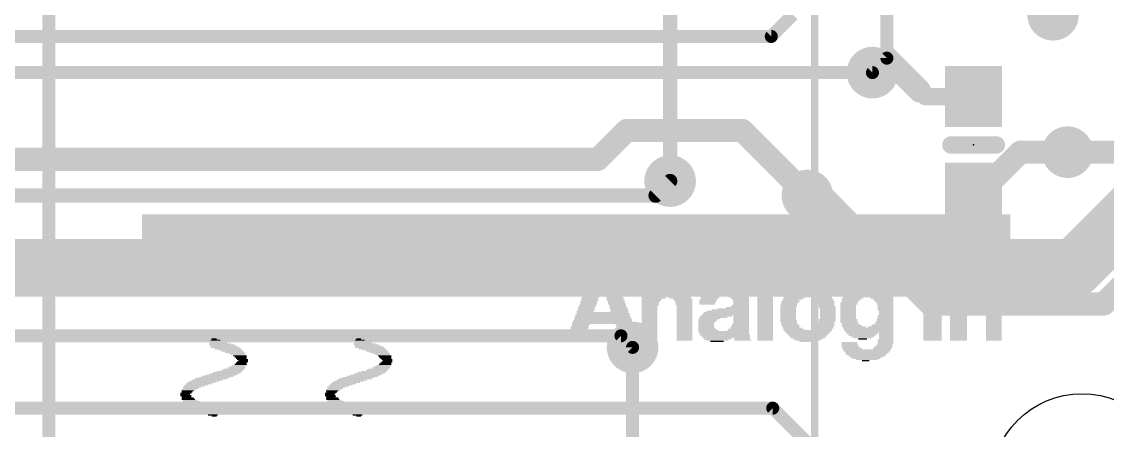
# Model space of a CAD drawing. Extents: x -17.8 to 79, y -18.3 to 67.8.
# Drawn here: x 47.4 to 66.48, y 8.58 to 15.75 of the extents above; entities that cross this region are included whole.
import ezdxf

# ---------------------------------------------------------------- set-up
doc = ezdxf.new("R2010")
doc.units = 0
for name, color, linetype in [('1', 12, 'CONTINUOUS'), ('16', 5, 'CONTINUOUS'), ('18', 3, 'CONTINUOUS'), ('20', 53, 'CONTINUOUS'), ('200', 4, 'CONTINUOUS'), ('21', 40, 'CONTINUOUS'), ('23', 53, 'CONTINUOUS'), ('47', 53, 'CONTINUOUS')]:
    doc.layers.add(name, color=color, linetype=linetype)

# ---------------------------------------------------------------- blocks, each defined once
blk = doc.blocks.new('RECT')
blk.add_solid([(-0.5, -0.5), (0.5, -0.5), (-0.5, 0.5), (0.5, 0.5)])
blk = doc.blocks.new('ROUNDV')
at = {"const_width": 0.5}
blk.add_lwpolyline([(0, -0.25, 1), (0, 0.25, 1), (0, -0.25)], format="xyb", dxfattribs=at)

msp = doc.modelspace()

# ---------------------------------------------------------------- linework, layer by layer
at = {"layer": '1'}
for points, const_width in [([(47.879, 24.003), (47.879, 4.826)], 0.2286), ([(58.801, 12.954), (58.801, 17.154)], 0.254), ([(62.611, 15.113), (62.611, 17.154)], 0.2286), ([(62.611, 15.113), (63.185, 14.539)], 0.4064), ([(62.357, 14.859), (62.611, 15.113)], 0.2286), ([(63.185, 14.539), (63.285, 14.439)], 0.3048), ([(63.285, 14.439), (64.135, 14.439)], 0.3048), ([(64.958, 13.462), (64.235, 12.739)], 0.4064), ([(64.958, 13.462), (65.786, 13.462)], 0.4064), ([(61.468, 12.7), (61.214, 12.7)], 0.4064), ([(63.373, 10.795), (61.468, 12.7)], 0.4064), ([(64.235, 12.739), (64.135, 12.739)], 0.4064), ([(67.437, 11.811), (66.421, 10.795)], 0.4064), ([(66.421, 10.795), (63.373, 10.795)], 0.4064), ([(58.1406, 10.033), (58.1406, 2.8194)], 0.2286)]:
    msp.add_lwpolyline(points, dxfattribs=dict(at, const_width=const_width))
for points, const_width in [([(62.6828, 15.1848, 1), (62.5392, 15.0412)], 0.2032), ([(62.5539, 15.113, 1), (62.6682, 15.113)], 0.1143), ([(62.6514, 15.0726, 1), (62.5706, 15.1534)], 0.1143), ([(62.3166, 14.8994, 1), (62.3974, 14.8186)], 0.1143), ([(63.1132, 14.4672, 1), (63.2568, 14.6108)], 0.2032), ([(63.2389, 14.5929, 1), (63.1311, 14.4851)], 0.1524), ([(63.285, 14.5152, 1), (63.285, 14.3628)], 0.1524), ([(63.2311, 14.3851, 1), (63.3389, 14.4929)], 0.1524), ([(64.135, 14.3628, 1), (64.135, 14.5152)], 0.1524), ([(64.958, 13.5636, 1), (64.958, 13.3604)], 0.2032), ([(65.0298, 13.3902, 1), (64.8862, 13.5338)], 0.2032), ([(65.786, 13.3604, 1), (65.786, 13.5636)], 0.2032), ([(58.7375, 12.954, 1), (58.8645, 12.954)], 0.127), ([(61.214, 12.8016, 1), (61.214, 12.5984)], 0.2032), ([(61.5398, 12.7718, 1), (61.3962, 12.6282)], 0.2032), ([(61.468, 12.5984, 1), (61.468, 12.8016)], 0.2032), ([(64.135, 12.8406, 1), (64.135, 12.6374)], 0.2032), ([(64.1632, 12.8108, 1), (64.3068, 12.6672)], 0.2032), ([(64.235, 12.6374, 1), (64.235, 12.8406)], 0.2032), ([(63.373, 10.8966, 1), (63.373, 10.6934)], 0.2032), ([(63.3012, 10.7232, 1), (63.4448, 10.8668)], 0.2032), ([(66.3492, 10.8668, 1), (66.4928, 10.7232)], 0.2032), ([(66.421, 10.6934, 1), (66.421, 10.8966)], 0.2032), ([(58.1978, 10.033, 1), (58.0835, 10.033)], 0.1143)]:
    msp.add_lwpolyline(points, format="xyb", dxfattribs=dict(at, const_width=const_width))
at = {"layer": '16'}
for points, const_width in [([(60.579, 15.494), (60.96, 15.875)], 0.2286), ([(34.798, 15.494), (60.579, 15.494)], 0.2286), ([(35.6108, 14.859), (62.357, 14.859)], 0.2286), ([(58.039, 13.843), (57.531, 13.335)], 0.4064), ([(60.071, 13.843), (58.039, 13.843)], 0.4064), ([(61.214, 12.7), (60.071, 13.843)], 0.4064), ([(65.786, 13.462), (67.056, 13.462)], 0.4064), ([(57.531, 13.335), (43.688, 13.335)], 0.4064), ([(58.547, 12.7), (58.801, 12.954)], 0.254), ([(65.913, 11.43), (67.056, 12.573)], 1.016), ([(43.942, 12.7), (58.547, 12.7)], 0.254), ([(45.212, 11.43), (65.913, 11.43)], 1.016), ([(57.9374, 10.2362), (46.2026, 10.2362)], 0.2286), ([(57.9374, 10.2362), (58.1406, 10.033)], 0.2286), ([(45.6184, 8.9662), (60.6044, 8.9662)], 0.2286), ([(60.6044, 8.9662), (63.3984, 6.1722)], 0.2286)]:
    msp.add_lwpolyline(points, dxfattribs=dict(at, const_width=const_width))
for points, const_width in [([(60.5386, 15.5344, 1), (60.6194, 15.4536)], 0.1143), ([(60.579, 15.4369, 1), (60.579, 15.5512)], 0.1143), ([(62.357, 14.8018, 1), (62.357, 14.9162)], 0.1143), ([(58.039, 13.9446, 1), (58.039, 13.7414)], 0.2032), ([(58.1108, 13.7712, 1), (57.9672, 13.9148)], 0.2032), ([(60.1428, 13.9148, 1), (59.9992, 13.7712)], 0.2032), ([(60.071, 13.7414, 1), (60.071, 13.9446)], 0.2032), ([(65.786, 13.5636, 1), (65.786, 13.3604)], 0.2032), ([(57.4592, 13.4068, 1), (57.6028, 13.2632)], 0.2032), ([(57.531, 13.2334, 1), (57.531, 13.4366)], 0.2032), ([(58.8459, 12.9091, 1), (58.7561, 12.9989)], 0.127), ([(58.5021, 12.7449, 1), (58.5919, 12.6551)], 0.127), ([(58.547, 12.6365, 1), (58.547, 12.7635)], 0.127), ([(61.1422, 12.6282, 1), (61.2858, 12.7718)], 0.2032), ([(65.7334, 11.6096, 1), (66.0926, 11.2504)], 0.508), ([(65.913, 11.176, 1), (65.913, 11.684)], 0.508), ([(57.9778, 10.2766, 1), (57.897, 10.1958)], 0.1143), ([(57.9374, 10.1791, 1), (57.9374, 10.2934)], 0.1143), ([(58.1002, 9.9926, 1), (58.181, 10.0734)], 0.1143), ([(60.6448, 9.0066, 1), (60.564, 8.9258)], 0.1143), ([(60.6044, 8.9091, 1), (60.6044, 9.0234)], 0.1143)]:
    msp.add_lwpolyline(points, format="xyb", dxfattribs=dict(at, const_width=const_width))
at = {"layer": '20'}
msp.add_circle((66.04, 7.62), 1.6, dxfattribs=at)
at = {"layer": '21', "const_width": 0.3048}
msp.add_lwpolyline([(64.535, 13.589), (63.735, 13.589)], dxfattribs=at)
at = {"layer": '21', "const_width": 0.1524}
for points in [[(63.735, 13.6652, 1), (63.735, 13.5128)], [(64.535, 13.5128, 1), (64.535, 13.6652)]]:
    msp.add_lwpolyline(points, format="xyb", dxfattribs=at)
at = {"layer": '23'}
msp.add_point((64.135, 13.589), dxfattribs=at)
at = {"layer": '47', "const_width": 0.13}
msp.add_lwpolyline([(61.341, 19.304), (61.341, -18.206)], dxfattribs=at)

# ---------------------------------------------------------------- block references
at = {"layer": '1', "xscale": 1.075, "rotation": 270}
for p in [(64.135, 14.439), (64.135, 12.739)]:
    msp.add_blockref('RECT', p, dxfattribs=at)
at = {"layer": '18', "xscale": 0.9064, "yscale": 0.9064}
for p in [(65.532, 15.875), (65.532, 15.875), (62.357, 14.859), (62.357, 14.859), (65.786, 13.462), (65.786, 13.462), (58.801, 12.954), (58.801, 12.954), (61.214, 12.7), (61.214, 12.7), (58.1406, 10.033), (58.1406, 10.033)]:
    msp.add_blockref('ROUNDV', p, dxfattribs=at)
at = {"layer": '200', "yscale": 0.0212}
for p, xscale in [((57.1477, 12.3608), 15.2606), ((57.1477, 12.3397), 15.2606), ((57.1477, 12.3185), 15.2606), ((57.1477, 12.2973), 15.2606), ((57.1477, 12.2762), 15.2606), ((57.1477, 12.255), 15.2606), ((57.1477, 12.2338), 15.2606), ((57.1477, 12.2127), 15.2606), ((57.1477, 12.1915), 15.2606), ((57.1477, 12.1703), 15.2606), ((57.1477, 12.1492), 15.2606), ((57.1477, 12.128), 15.2606), ((57.1477, 12.1068), 15.2606), ((57.1477, 12.0857), 15.2606), ((57.1477, 12.0645), 15.2606), ((57.1477, 12.0434), 15.2606), ((57.1477, 12.0222), 15.2606), ((57.1477, 12.001), 15.2606), ((57.1477, 11.9799), 15.2606), ((57.1477, 11.9587), 15.2606), ((57.1477, 11.9375), 15.2606), ((57.1477, 11.9164), 15.2606), ((57.1477, 11.8952), 15.2606), ((57.1477, 11.874), 15.2606), ((57.1477, 11.8529), 15.2606), ((57.6134, 11.4507), 0.3175), ((60.4708, 11.4507), 0.2752), ((63.4128, 11.4507), 0.3175), ((57.6134, 11.2814), 0.4445), ((57.6134, 11.2602), 0.4445), ((57.6134, 11.3449), 0.4022), ((57.6134, 11.3237), 0.4022), ((57.6239, 11.3025), 0.4233), ((57.6239, 11.366), 0.381), ((57.6134, 11.4084), 0.3598), ((57.6134, 11.3872), 0.3598), ((57.6239, 11.4295), 0.3387), ((60.4708, 11.4295), 0.2752), ((60.4708, 11.4084), 0.2752), ((60.4708, 11.3872), 0.2752), ((60.4708, 11.366), 0.2752), ((60.4708, 11.3449), 0.2752), ((60.4708, 11.3237), 0.2752), ((60.4708, 11.3025), 0.2752), ((60.4708, 11.2814), 0.2752), ((60.4708, 11.2602), 0.2752), ((63.4128, 11.4295), 0.3175), ((63.4128, 11.4084), 0.3175), ((63.4128, 11.3872), 0.3175), ((63.4128, 11.366), 0.3175), ((63.4128, 11.3449), 0.3175), ((63.4128, 11.3237), 0.3175), ((63.4128, 11.3025), 0.3175), ((63.4128, 11.2814), 0.3175), ((63.4128, 11.2602), 0.3175), ((57.4546, 11.0697), 0.2963), ((57.6134, 11.1121), 0.5715), ((57.6134, 11.0909), 0.5715), ((57.6239, 11.1332), 0.5503), ((57.6134, 11.1756), 0.5291), ((57.6134, 11.1544), 0.5291), ((57.6239, 11.1967), 0.508), ((57.6134, 11.2391), 0.4868), ((57.6134, 11.2179), 0.4868), ((57.7721, 11.0697), 0.2963), ((58.4282, 11.0909), 0.254), ((58.4282, 11.0697), 0.254), ((58.8516, 11.0697), 0.4233), ((58.8621, 11.0909), 0.3598), ((58.8516, 11.1121), 0.254), ((59.7723, 11.0697), 0.5715), ((59.7723, 11.0909), 0.4868), ((59.7829, 11.1121), 0.3387), ((60.4708, 11.2391), 0.2752), ((60.4708, 11.2179), 0.2752), ((60.4708, 11.1967), 0.2752), ((60.4708, 11.1756), 0.2752), ((60.4708, 11.1544), 0.2752), ((60.4708, 11.1332), 0.2752), ((60.4708, 11.1121), 0.2752), ((60.4708, 11.0909), 0.2752), ((60.4708, 11.0697), 0.2752), ((61.2221, 11.0697), 0.508), ((61.2221, 11.0909), 0.4233), ((61.2221, 11.1121), 0.2963), ((62.1958, 11.0697), 0.4233), ((62.1852, 11.0909), 0.3598), ((62.1958, 11.1121), 0.254), ((62.5979, 11.0909), 0.254), ((62.5979, 11.0697), 0.254), ((63.4128, 11.2391), 0.3175), ((63.4128, 11.2179), 0.3175), ((63.4128, 11.1967), 0.3175), ((63.4128, 11.1756), 0.3175), ((63.4128, 11.1544), 0.3175), ((63.4128, 11.1332), 0.3175), ((63.4128, 11.1121), 0.3175), ((63.4128, 11.0909), 0.3175), ((63.4128, 11.0697), 0.3175), ((63.8573, 11.0909), 0.2752), ((63.8573, 11.0697), 0.2752), ((64.2912, 11.0697), 0.4233), ((64.2806, 11.0909), 0.3598), ((64.2912, 11.1121), 0.254), ((57.3911, 10.9004), 0.2963), ((57.3911, 10.8792), 0.2963), ((57.4123, 10.9427), 0.2963), ((57.4123, 10.9216), 0.2963), ((57.4229, 10.9639), 0.2752), ((57.4335, 11.0062), 0.2963), ((57.4335, 10.9851), 0.2963), ((57.4546, 11.0486), 0.2963), ((57.444, 11.0274), 0.2752), ((57.7721, 11.0486), 0.2963), ((57.7933, 11.0274), 0.2963), ((57.7933, 11.0062), 0.2963), ((57.7933, 10.9851), 0.2963), ((57.8144, 10.9639), 0.2963), ((57.8144, 10.9427), 0.2963), ((57.8144, 10.9216), 0.2963), ((57.8356, 10.9004), 0.2963), ((57.8356, 10.8792), 0.2963), ((58.4282, 11.0486), 0.254), ((58.4282, 11.0274), 0.254), ((58.4282, 11.0062), 0.254), ((58.7246, 10.9851), 0.8466), ((58.7246, 10.9639), 0.8466), ((58.7352, 10.9427), 0.8678), ((58.7352, 10.9216), 0.8678), ((58.5129, 10.9004), 0.4233), ((58.4812, 10.8792), 0.3598), ((58.8516, 11.0062), 0.5503), ((58.8621, 11.0274), 0.5291), ((58.8621, 11.0486), 0.4868), ((58.9786, 10.9004), 0.381), ((59.0209, 10.8792), 0.3387), ((59.5077, 10.9216), 0.3387), ((59.4865, 10.8792), 0.2963), ((59.4971, 10.9004), 0.3175), ((59.7617, 10.9639), 0.8043), ((59.7723, 10.9427), 0.8255), ((59.7723, 10.9851), 0.7831), ((59.7723, 11.0062), 0.7408), ((59.7723, 11.0274), 0.6985), ((59.7723, 11.0486), 0.6561), ((60.0051, 10.9216), 0.3598), ((60.0263, 10.9004), 0.3175), ((60.0368, 10.8792), 0.2963), ((60.4708, 11.0486), 0.2752), ((60.4708, 11.0274), 0.2752), ((60.4708, 11.0062), 0.2752), ((60.4708, 10.9851), 0.2752), ((60.4708, 10.9639), 0.2752), ((60.4708, 10.9427), 0.2752), ((60.4708, 10.9216), 0.2752), ((60.4708, 10.9004), 0.2752), ((60.4708, 10.8792), 0.2752), ((60.947, 10.8792), 0.3387), ((61.2221, 10.9216), 0.8466), ((60.9787, 10.9004), 0.3598), ((61.2221, 10.9427), 0.8043), ((61.2221, 10.9639), 0.762), ((61.2221, 10.9851), 0.7196), ((61.2221, 11.0062), 0.6773), ((61.2221, 11.0274), 0.635), ((61.2221, 11.0486), 0.5926), ((61.4655, 10.9004), 0.3598), ((61.4973, 10.8792), 0.3387), ((61.9841, 10.8792), 0.3387), ((62.2804, 10.9216), 0.889), ((62.0159, 10.9004), 0.3598), ((62.291, 10.9427), 0.8678), ((62.3016, 10.9851), 0.8466), ((62.3016, 10.9639), 0.8466), ((62.3122, 11.0062), 0.8255), ((62.1852, 11.0274), 0.5291), ((62.1852, 11.0486), 0.4868), ((62.5238, 10.9004), 0.4022), ((62.545, 10.8792), 0.3598), ((62.5979, 11.0486), 0.254), ((62.5979, 11.0274), 0.254), ((63.4128, 11.0486), 0.3175), ((63.4128, 11.0274), 0.3175), ((63.4128, 11.0062), 0.3175), ((63.4128, 10.9851), 0.3175), ((63.4128, 10.9639), 0.3175), ((63.4128, 10.9427), 0.3175), ((63.4128, 10.9216), 0.3175), ((63.4128, 10.9004), 0.3175), ((63.4128, 10.8792), 0.3175), ((63.9419, 10.9004), 0.4445), ((63.8573, 11.0486), 0.2752), ((63.8573, 11.0274), 0.2752), ((64.143, 11.0062), 0.8466), ((64.1536, 10.9851), 0.8678), ((64.1536, 10.9639), 0.8678), ((64.1536, 10.9427), 0.8678), ((64.1642, 10.9216), 0.889), ((63.9102, 10.8792), 0.381), ((64.2806, 11.0274), 0.5291), ((64.2806, 11.0486), 0.4868), ((64.4182, 10.9004), 0.381), ((64.4393, 10.8792), 0.3387), ((57.3276, 10.7311), 0.2963), ((57.3276, 10.7099), 0.2963), ((57.3276, 10.6887), 0.2963), ((57.3488, 10.7734), 0.2963), ((57.3488, 10.7522), 0.2963), ((57.37, 10.8369), 0.2963), ((57.37, 10.8157), 0.2963), ((57.37, 10.7946), 0.2963), ((57.3911, 10.8581), 0.2963), ((57.8462, 10.8581), 0.3175), ((57.8568, 10.8369), 0.2963), ((57.8568, 10.8157), 0.2963), ((57.8674, 10.7946), 0.3175), ((57.8779, 10.7734), 0.2963), ((57.8779, 10.7522), 0.2963), ((57.8885, 10.7311), 0.3175), ((57.8991, 10.7099), 0.2963), ((57.9097, 10.6887), 0.3175), ((58.4706, 10.8581), 0.3387), ((58.4494, 10.8157), 0.2963), ((58.4494, 10.7946), 0.2963), ((58.4494, 10.7734), 0.2963), ((58.4388, 10.7522), 0.2752), ((58.4388, 10.7311), 0.2752), ((58.4388, 10.7099), 0.2752), ((58.4388, 10.6887), 0.2752), ((58.46, 10.8369), 0.3175), ((59.0315, 10.8581), 0.3175), ((59.0421, 10.8369), 0.2963), ((59.0421, 10.8157), 0.2963), ((59.0421, 10.7946), 0.2963), ((59.0526, 10.7734), 0.2752), ((59.0526, 10.7522), 0.2752), ((59.0526, 10.7311), 0.2752), ((59.0526, 10.7099), 0.2752), ((59.0526, 10.6887), 0.2752), ((59.4548, 10.8157), 0.2752), ((59.4548, 10.7946), 0.2752), ((59.4654, 10.8581), 0.2963), ((59.4654, 10.8369), 0.2963), ((59.8569, 10.6887), 0.6561), ((59.9099, 10.7099), 0.5503), ((59.9839, 10.7311), 0.4022), ((60.0263, 10.7522), 0.3175), ((60.0368, 10.7734), 0.2963), ((60.0474, 10.8581), 0.2752), ((60.0474, 10.8369), 0.2752), ((60.0474, 10.8157), 0.2752), ((60.0474, 10.7946), 0.2752), ((60.4708, 10.8581), 0.2752), ((60.4708, 10.8369), 0.2752), ((60.4708, 10.8157), 0.2752), ((60.4708, 10.7946), 0.2752), ((60.4708, 10.7734), 0.2752), ((60.4708, 10.7522), 0.2752), ((60.4708, 10.7311), 0.2752), ((60.4708, 10.7099), 0.2752), ((60.4708, 10.6887), 0.2752), ((60.8835, 10.7734), 0.2963), ((60.8835, 10.7522), 0.2963), ((60.8729, 10.7311), 0.2752), ((60.8729, 10.7099), 0.2752), ((60.8729, 10.6887), 0.2752), ((60.9152, 10.8369), 0.3175), ((60.9046, 10.8157), 0.2963), ((60.8941, 10.7946), 0.2752), ((60.9258, 10.8581), 0.2963), ((61.5079, 10.8581), 0.3175), ((61.529, 10.8369), 0.3175), ((61.5396, 10.8157), 0.2963), ((61.5396, 10.7946), 0.2963), ((61.5502, 10.7734), 0.2752), ((61.5608, 10.7522), 0.2963), ((61.5608, 10.7311), 0.2963), ((61.5714, 10.7099), 0.2752), ((61.5714, 10.6887), 0.2752), ((61.9418, 10.8157), 0.2963), ((61.9418, 10.7946), 0.2963), ((61.9312, 10.7734), 0.2752), ((61.9312, 10.7522), 0.2752), ((61.9312, 10.7311), 0.2752), ((61.9312, 10.7099), 0.2752), ((61.9312, 10.6887), 0.2752), ((61.9629, 10.8369), 0.2963), ((61.9735, 10.8581), 0.3175), ((62.5556, 10.8581), 0.3387), ((62.5662, 10.8369), 0.3175), ((62.5767, 10.8157), 0.2963), ((62.5767, 10.7946), 0.2963), ((62.5873, 10.7734), 0.2752), ((62.5873, 10.7522), 0.2752), ((62.5873, 10.7311), 0.2752), ((62.5873, 10.7099), 0.2752), ((62.5873, 10.6887), 0.2752), ((63.4128, 10.8581), 0.3175), ((63.4128, 10.8369), 0.3175), ((63.4128, 10.8157), 0.3175), ((63.4128, 10.7946), 0.3175), ((63.4128, 10.7734), 0.3175), ((63.4128, 10.7522), 0.3175), ((63.4128, 10.7311), 0.3175), ((63.4128, 10.7099), 0.3175), ((63.4128, 10.6887), 0.3175), ((63.889, 10.8581), 0.3387), ((63.889, 10.8369), 0.3387), ((63.8784, 10.8157), 0.3175), ((63.8784, 10.7946), 0.3175), ((63.8679, 10.7734), 0.2963), ((63.8679, 10.7522), 0.2963), ((63.8679, 10.7311), 0.2963), ((63.8679, 10.7099), 0.2963), ((63.8679, 10.6887), 0.2963), ((64.4605, 10.8581), 0.2963), ((64.4605, 10.8369), 0.2963), ((64.4817, 10.8157), 0.2963), ((64.4817, 10.7946), 0.2963), ((64.4817, 10.7734), 0.2963), ((64.4817, 10.7522), 0.2963), ((64.4817, 10.7311), 0.2963), ((64.4923, 10.7099), 0.2752), ((64.4923, 10.6887), 0.2752), ((57.6134, 10.4982), 1.0371), ((57.6239, 10.5194), 1.016), ((57.6134, 10.5617), 0.9948), ((57.6134, 10.5406), 0.9948), ((57.6134, 10.6041), 0.9525), ((57.6134, 10.5829), 0.9525), ((57.3065, 10.6676), 0.2963), ((57.6134, 10.6464), 0.9101), ((57.6239, 10.6252), 0.9313), ((57.9097, 10.6676), 0.3175), ((58.4388, 10.6676), 0.2752), ((58.4388, 10.6464), 0.2752), ((58.4388, 10.6252), 0.2752), ((58.4388, 10.6041), 0.2752), ((58.4388, 10.5829), 0.2752), ((58.4388, 10.5617), 0.2752), ((58.4388, 10.5406), 0.2752), ((58.4388, 10.5194), 0.2752), ((58.4388, 10.4982), 0.2752), ((59.0526, 10.6676), 0.2752), ((59.0526, 10.6464), 0.2752), ((59.0526, 10.6252), 0.2752), ((59.0526, 10.6041), 0.2752), ((59.0526, 10.5829), 0.2752), ((59.0526, 10.5617), 0.2752), ((59.0526, 10.5406), 0.2752), ((59.0526, 10.5194), 0.2752), ((59.0526, 10.4982), 0.2752), ((59.4654, 10.5194), 0.3387), ((59.4548, 10.4982), 0.3175), ((59.5606, 10.5617), 0.4868), ((59.4971, 10.5406), 0.3598), ((59.6135, 10.5829), 0.5503), ((59.7723, 10.6041), 0.8255), ((59.7829, 10.6252), 0.8043), ((59.7934, 10.6464), 0.7831), ((59.8146, 10.6676), 0.7408), ((60.0474, 10.5829), 0.2752), ((60.0474, 10.5617), 0.2752), ((60.0474, 10.5406), 0.2752), ((60.0474, 10.5194), 0.2752), ((60.0474, 10.4982), 0.2752), ((60.4708, 10.6676), 0.2752), ((60.4708, 10.6464), 0.2752), ((60.4708, 10.6252), 0.2752), ((60.4708, 10.6041), 0.2752), ((60.4708, 10.5829), 0.2752), ((60.4708, 10.5617), 0.2752), ((60.4708, 10.5406), 0.2752), ((60.4708, 10.5194), 0.2752), ((60.4708, 10.4982), 0.2752), ((60.8729, 10.6676), 0.2752), ((60.8729, 10.6464), 0.2752), ((60.8729, 10.6252), 0.2752), ((60.8729, 10.6041), 0.2752), ((60.8729, 10.5829), 0.2752), ((60.8729, 10.5617), 0.2752), ((60.8729, 10.5406), 0.2752), ((60.8729, 10.5194), 0.2752), ((60.8835, 10.4982), 0.2963), ((61.5608, 10.5194), 0.2963), ((61.5608, 10.4982), 0.2963), ((61.5714, 10.6676), 0.2752), ((61.5714, 10.6464), 0.2752), ((61.5714, 10.6252), 0.2752), ((61.5714, 10.6041), 0.2752), ((61.5714, 10.5829), 0.2752), ((61.5714, 10.5617), 0.2752), ((61.5714, 10.5406), 0.2752), ((61.9312, 10.6676), 0.2752), ((61.9312, 10.6464), 0.2752), ((61.9312, 10.6252), 0.2752), ((61.9312, 10.6041), 0.2752), ((61.9312, 10.5829), 0.2752), ((61.9312, 10.5617), 0.2752), ((61.9312, 10.5406), 0.2752), ((61.9418, 10.5194), 0.2963), ((61.9418, 10.4982), 0.2963), ((62.5767, 10.5194), 0.2963), ((62.5767, 10.4982), 0.2963), ((62.5873, 10.5829), 0.2752), ((62.5873, 10.5617), 0.2752), ((62.5873, 10.5406), 0.2752), ((62.5979, 10.6676), 0.254), ((62.5979, 10.6464), 0.254), ((62.5979, 10.6252), 0.254), ((62.5979, 10.6041), 0.254), ((63.4128, 10.6676), 0.3175), ((63.4128, 10.6464), 0.3175), ((63.4128, 10.6252), 0.3175), ((63.4128, 10.6041), 0.3175), ((63.4128, 10.5829), 0.3175), ((63.4128, 10.5617), 0.3175), ((63.4128, 10.5406), 0.3175), ((63.4128, 10.5194), 0.3175), ((63.4128, 10.4982), 0.3175), ((63.8679, 10.6676), 0.2963), ((63.8679, 10.6464), 0.2963), ((63.8679, 10.6252), 0.2963), ((63.8679, 10.6041), 0.2963), ((63.8679, 10.5829), 0.2963), ((63.8679, 10.5617), 0.2963), ((63.8679, 10.5406), 0.2963), ((63.8679, 10.5194), 0.2963), ((63.8679, 10.4982), 0.2963), ((64.4923, 10.6676), 0.2752), ((64.4923, 10.6464), 0.2752), ((64.4923, 10.6252), 0.2752), ((64.4923, 10.6041), 0.2752), ((64.4923, 10.5829), 0.2752), ((64.4923, 10.5617), 0.2752), ((64.4923, 10.5406), 0.2752), ((64.4923, 10.5194), 0.2752), ((64.4923, 10.4982), 0.2752), ((57.19, 10.3289), 0.3175), ((57.1795, 10.3078), 0.2963), ((57.2112, 10.3924), 0.3175), ((57.2112, 10.3712), 0.3175), ((57.2006, 10.3501), 0.2963), ((57.6134, 10.4559), 1.0795), ((57.2324, 10.4347), 0.3175), ((57.2218, 10.4136), 0.2963), ((57.6134, 10.4771), 1.0371), ((57.9943, 10.4347), 0.3175), ((58.0049, 10.4136), 0.2963), ((58.0155, 10.3924), 0.3175), ((58.0155, 10.3712), 0.3175), ((58.0367, 10.3501), 0.3175), ((58.0367, 10.3289), 0.3175), ((58.0367, 10.3078), 0.3175), ((58.4388, 10.4771), 0.2752), ((58.4388, 10.4559), 0.2752), ((58.4388, 10.4347), 0.2752), ((58.4388, 10.4136), 0.2752), ((58.4388, 10.3924), 0.2752), ((58.4388, 10.3712), 0.2752), ((58.4388, 10.3501), 0.2752), ((58.4388, 10.3289), 0.2752), ((58.4388, 10.3078), 0.2752), ((59.0526, 10.4771), 0.2752), ((59.0526, 10.4559), 0.2752), ((59.0526, 10.4347), 0.2752), ((59.0526, 10.4136), 0.2752), ((59.0526, 10.3924), 0.2752), ((59.0526, 10.3712), 0.2752), ((59.0526, 10.3501), 0.2752), ((59.0526, 10.3289), 0.2752), ((59.0526, 10.3078), 0.2752), ((59.4336, 10.4559), 0.2752), ((59.4336, 10.4347), 0.2752), ((59.4336, 10.4136), 0.2752), ((59.4336, 10.3924), 0.2752), ((59.7405, 10.3078), 0.889), ((59.4442, 10.4771), 0.2963), ((59.4442, 10.3712), 0.2963), ((59.4548, 10.3501), 0.3175), ((59.476, 10.3289), 0.3598), ((59.9945, 10.3289), 0.381), ((60.0051, 10.3501), 0.3598), ((60.0263, 10.3924), 0.3175), ((60.0263, 10.3712), 0.3175), ((60.0368, 10.4347), 0.2963), ((60.0368, 10.4136), 0.2963), ((60.0474, 10.4771), 0.2752), ((60.0474, 10.4559), 0.2752), ((60.4708, 10.4771), 0.2752), ((60.4708, 10.4559), 0.2752), ((60.4708, 10.4347), 0.2752), ((60.4708, 10.4136), 0.2752), ((60.4708, 10.3924), 0.2752), ((60.4708, 10.3712), 0.2752), ((60.4708, 10.3501), 0.2752), ((60.4708, 10.3289), 0.2752), ((60.4708, 10.3078), 0.2752), ((60.8835, 10.4771), 0.2963), ((60.8941, 10.4559), 0.2752), ((60.9046, 10.4347), 0.2963), ((60.9152, 10.4136), 0.3175), ((60.9258, 10.3924), 0.2963), ((60.947, 10.3712), 0.3387), ((60.9787, 10.3501), 0.3598), ((61.2221, 10.3289), 0.8466), ((61.2221, 10.3078), 0.8043), ((61.4655, 10.3501), 0.3598), ((61.4973, 10.3712), 0.3387), ((61.5079, 10.3924), 0.3175), ((61.529, 10.4136), 0.3175), ((61.5396, 10.4559), 0.2963), ((61.5396, 10.4347), 0.2963), ((61.5502, 10.4771), 0.2752), ((61.9524, 10.4771), 0.3175), ((61.9629, 10.4559), 0.2963), ((61.9735, 10.4347), 0.3175), ((61.9947, 10.4136), 0.3598), ((62.037, 10.3924), 0.4022), ((62.2804, 10.3712), 0.889), ((62.291, 10.3501), 0.8678), ((62.291, 10.3289), 0.8678), ((62.3016, 10.3078), 0.8466), ((62.5027, 10.3924), 0.4445), ((62.5344, 10.4136), 0.381), ((62.545, 10.4347), 0.3598), ((62.5662, 10.4771), 0.3175), ((62.5662, 10.4559), 0.3175), ((63.4128, 10.4771), 0.3175), ((63.4128, 10.4559), 0.3175), ((63.4128, 10.4347), 0.3175), ((63.4128, 10.4136), 0.3175), ((63.4128, 10.3924), 0.3175), ((63.4128, 10.3712), 0.3175), ((63.4128, 10.3501), 0.3175), ((63.4128, 10.3289), 0.3175), ((63.4128, 10.3078), 0.3175), ((63.8679, 10.4771), 0.2963), ((63.8679, 10.4559), 0.2963), ((63.8679, 10.4347), 0.2963), ((63.8679, 10.4136), 0.2963), ((63.8679, 10.3924), 0.2963), ((63.8679, 10.3712), 0.2963), ((63.8679, 10.3501), 0.2963), ((63.8679, 10.3289), 0.2963), ((63.8679, 10.3078), 0.2963), ((64.4923, 10.4771), 0.2752), ((64.4923, 10.4559), 0.2752), ((64.4923, 10.4347), 0.2752), ((64.4923, 10.4136), 0.2752), ((64.4923, 10.3924), 0.2752), ((64.4923, 10.3712), 0.2752), ((64.4923, 10.3501), 0.2752), ((64.4923, 10.3289), 0.2752), ((64.4923, 10.3078), 0.2752), ((50.8297, 10.1384), 0.254), ((50.8615, 10.1173), 0.3175), ((50.8086, 10.1596), 0.1693), ((50.7874, 10.1808), 0.0847), ((53.3696, 10.1384), 0.254), ((53.4014, 10.1173), 0.3175), ((53.3484, 10.1596), 0.1693), ((53.3273, 10.1808), 0.0847), ((57.1266, 10.1596), 0.3175), ((57.1371, 10.1808), 0.2963), ((57.1477, 10.2231), 0.3175), ((57.1477, 10.2019), 0.3175), ((57.1583, 10.2443), 0.2963), ((57.1689, 10.2866), 0.3175), ((57.1689, 10.2654), 0.3175), ((58.0578, 10.2866), 0.3175), ((58.0578, 10.2654), 0.3175), ((58.0578, 10.2443), 0.3175), ((58.0896, 10.1808), 0.3387), ((58.079, 10.2231), 0.3175), ((58.079, 10.2019), 0.3175), ((58.1002, 10.1596), 0.3175), ((58.4388, 10.2866), 0.2752), ((58.4388, 10.2654), 0.2752), ((58.4388, 10.2443), 0.2752), ((58.4388, 10.2231), 0.2752), ((58.4388, 10.2019), 0.2752), ((58.4388, 10.1808), 0.2752), ((58.4388, 10.1596), 0.2752), ((59.0526, 10.2866), 0.2752), ((59.0526, 10.2654), 0.2752), ((59.0526, 10.2443), 0.2752), ((59.0526, 10.2231), 0.2752), ((59.0526, 10.2019), 0.2752), ((59.0526, 10.1808), 0.2752), ((59.0526, 10.1596), 0.2752), ((59.7511, 10.2866), 0.8678), ((59.7511, 10.2654), 0.8678), ((59.7723, 10.2443), 0.8678), ((59.7829, 10.2231), 0.8466), ((59.6453, 10.2019), 0.5291), ((59.6347, 10.1808), 0.4657), ((59.6347, 10.1596), 0.381), ((59.6241, 10.1384), 0.2328), ((60.0686, 10.2019), 0.2752), ((60.0686, 10.1808), 0.2752), ((60.0792, 10.1596), 0.2963), ((60.4708, 10.2866), 0.2752), ((60.4708, 10.2654), 0.2752), ((60.4708, 10.2443), 0.2752), ((60.4708, 10.2231), 0.2752), ((60.4708, 10.2019), 0.2752), ((60.4708, 10.1808), 0.2752), ((60.4708, 10.1596), 0.2752), ((61.2221, 10.2866), 0.762), ((61.2221, 10.2654), 0.7196), ((61.2221, 10.2443), 0.6773), ((61.2221, 10.2231), 0.635), ((61.2221, 10.2019), 0.5926), ((61.2221, 10.1808), 0.508), ((61.2221, 10.1596), 0.4233), ((61.2116, 10.1384), 0.2752), ((61.9524, 10.1173), 0.2752), ((62.1746, 10.2866), 0.5503), ((62.1852, 10.2654), 0.5291), ((62.1746, 10.2443), 0.4656), ((62.1852, 10.2231), 0.4021), ((62.1852, 10.2019), 0.3175), ((62.1852, 10.1808), 0.1482), ((62.5873, 10.1596), 0.2752), ((62.5873, 10.1384), 0.2752), ((62.5873, 10.1173), 0.2752), ((62.5979, 10.2866), 0.254), ((62.5979, 10.2654), 0.254), ((62.5979, 10.2443), 0.254), ((62.5979, 10.2231), 0.254), ((62.5979, 10.2019), 0.254), ((62.5979, 10.1808), 0.254), ((63.4128, 10.2866), 0.3175), ((63.4128, 10.2654), 0.3175), ((63.4128, 10.2443), 0.3175), ((63.4128, 10.2231), 0.3175), ((63.4128, 10.2019), 0.3175), ((63.4128, 10.1808), 0.3175), ((63.4128, 10.1596), 0.3175), ((63.8679, 10.2866), 0.2963), ((63.8679, 10.2654), 0.2963), ((63.8679, 10.2443), 0.2963), ((63.8679, 10.2231), 0.2963), ((63.8679, 10.2019), 0.2963), ((63.8679, 10.1808), 0.2963), ((63.8679, 10.1596), 0.2963), ((64.4923, 10.2866), 0.2752), ((64.4923, 10.2654), 0.2752), ((64.4923, 10.2443), 0.2752), ((64.4923, 10.2231), 0.2752), ((64.4923, 10.2019), 0.2752), ((64.4923, 10.1808), 0.2752), ((64.4923, 10.1596), 0.2752), ((50.8932, 10.0961), 0.381), ((50.925, 10.0749), 0.4445), ((50.9567, 10.0538), 0.4657), ((50.9779, 10.0326), 0.508), ((51.0202, 10.0114), 0.4656), ((51.0625, 9.9903), 0.4233), ((51.1049, 9.9691), 0.381), ((51.1472, 9.9479), 0.3387), ((51.1895, 9.9268), 0.2963), ((53.4331, 10.0961), 0.381), ((53.4649, 10.0749), 0.4445), ((53.4966, 10.0538), 0.4656), ((53.5178, 10.0326), 0.508), ((53.5601, 10.0114), 0.4656), ((53.6024, 9.9903), 0.4233), ((53.6448, 9.9691), 0.381), ((53.6871, 9.9479), 0.3387), ((53.7294, 9.9268), 0.2963), ((61.9629, 10.0749), 0.2963), ((61.9629, 10.0538), 0.2963), ((61.9524, 10.0961), 0.2752), ((61.9735, 10.0326), 0.3175), ((62.0053, 10.0114), 0.3387), ((62.2593, 9.9903), 0.8466), ((62.2593, 9.9691), 0.8043), ((62.2593, 9.9479), 0.762), ((62.2487, 9.9268), 0.7408), ((62.5238, 10.0114), 0.3175), ((62.545, 10.0326), 0.3175), ((62.5556, 10.0538), 0.2963), ((62.5662, 10.0749), 0.2752), ((62.5873, 10.0961), 0.2752), ((51.2107, 9.9056), 0.254), ((51.2425, 9.8844), 0.2328), ((51.253, 9.8633), 0.2117), ((51.253, 9.7363), 0.2117), ((51.2636, 9.8421), 0.1905), ((51.2636, 9.7574), 0.1905), ((51.2848, 9.8209), 0.1905), ((51.2848, 9.7786), 0.1905), ((51.2954, 9.7998), 0.1693), ((53.7506, 9.9056), 0.254), ((53.7824, 9.8844), 0.2328), ((53.7929, 9.8633), 0.2117), ((53.7929, 9.7363), 0.2117), ((53.8035, 9.8421), 0.1905), ((53.8035, 9.7574), 0.1905), ((53.8247, 9.8209), 0.1905), ((53.8247, 9.7786), 0.1905), ((53.8353, 9.7998), 0.1693), ((62.2487, 9.9056), 0.6985), ((62.2593, 9.8844), 0.635), ((62.2487, 9.8633), 0.5715), ((62.2487, 9.8421), 0.4868), ((62.2593, 9.8209), 0.381), ((62.2381, 9.7998), 0.127), ((50.9038, 9.5458), 0.5291), ((50.9567, 9.567), 0.508), ((51.0096, 9.5881), 0.4868), ((51.052, 9.6093), 0.4445), ((51.1049, 9.6304), 0.381), ((51.1366, 9.6516), 0.3598), ((51.179, 9.6728), 0.3175), ((51.2001, 9.6939), 0.2752), ((51.2319, 9.7151), 0.254), ((53.4437, 9.5458), 0.5291), ((53.4966, 9.567), 0.508), ((53.5495, 9.5881), 0.4868), ((53.5919, 9.6093), 0.4445), ((53.6448, 9.6304), 0.381), ((53.6765, 9.6516), 0.3598), ((53.7189, 9.6728), 0.3175), ((53.74, 9.6939), 0.2752), ((53.7718, 9.7151), 0.254), ((50.4382, 9.3553), 0.3598), ((50.4805, 9.3765), 0.4022), ((50.5228, 9.3976), 0.4445), ((50.5651, 9.4188), 0.4868), ((50.6181, 9.44), 0.508), ((50.671, 9.4611), 0.5291), ((50.7345, 9.4823), 0.5715), ((50.7874, 9.5035), 0.5503), ((50.8509, 9.5246), 0.5503), ((52.978, 9.3553), 0.3598), ((53.0204, 9.3765), 0.4022), ((53.0627, 9.3976), 0.4445), ((53.105, 9.4188), 0.4868), ((53.158, 9.44), 0.508), ((53.2109, 9.4611), 0.5291), ((53.2744, 9.4823), 0.5715), ((53.3273, 9.5035), 0.5503), ((53.3908, 9.5246), 0.5503), ((50.29, 9.2283), 0.1905), ((50.2794, 9.2071), 0.1693), ((50.29, 9.186), 0.1905), ((50.3429, 9.2918), 0.254), ((50.3217, 9.2706), 0.2117), ((50.3112, 9.2495), 0.1905), ((50.3006, 9.1648), 0.1693), ((50.3958, 9.3341), 0.3175), ((50.3747, 9.313), 0.2752), ((52.8193, 9.2071), 0.1693), ((52.8299, 9.2283), 0.1905), ((52.8299, 9.186), 0.1905), ((52.8828, 9.2918), 0.254), ((52.8616, 9.2706), 0.2117), ((52.8405, 9.1648), 0.1693), ((52.8511, 9.2495), 0.1905), ((52.9357, 9.3341), 0.3175), ((52.9146, 9.313), 0.2752), ((50.3217, 9.1436), 0.2117), ((50.3323, 9.1225), 0.2328), ((50.3852, 9.0801), 0.2963), ((50.3641, 9.1013), 0.254), ((50.417, 9.059), 0.3175), ((50.4593, 9.0378), 0.3598), ((50.5016, 9.0166), 0.4022), ((50.5546, 8.9955), 0.4657), ((50.5863, 8.9743), 0.4868), ((52.8616, 9.1436), 0.2117), ((52.8722, 9.1225), 0.2328), ((52.9251, 9.0801), 0.2963), ((52.904, 9.1013), 0.254), ((52.9569, 9.059), 0.3175), ((52.9992, 9.0378), 0.3598), ((53.0415, 9.0166), 0.4022), ((53.0945, 8.9955), 0.4656), ((53.1262, 8.9743), 0.4868), ((50.6181, 8.9531), 0.4657), ((50.6498, 8.932), 0.4445), ((50.671, 8.9108), 0.4021), ((50.7027, 8.8896), 0.3387), ((50.7345, 8.8685), 0.2752), ((50.7662, 8.8473), 0.1693), ((50.7874, 8.8261), 0.0847), ((53.158, 8.9531), 0.4656), ((53.1897, 8.932), 0.4445), ((53.2109, 8.9108), 0.4022), ((53.2426, 8.8896), 0.3387), ((53.2744, 8.8685), 0.2752), ((53.3061, 8.8473), 0.1693), ((53.3273, 8.8261), 0.0847)]:
    msp.add_blockref('RECT', p, dxfattribs=dict(at, xscale=xscale))

doc.saveas('drawing.dxf')
